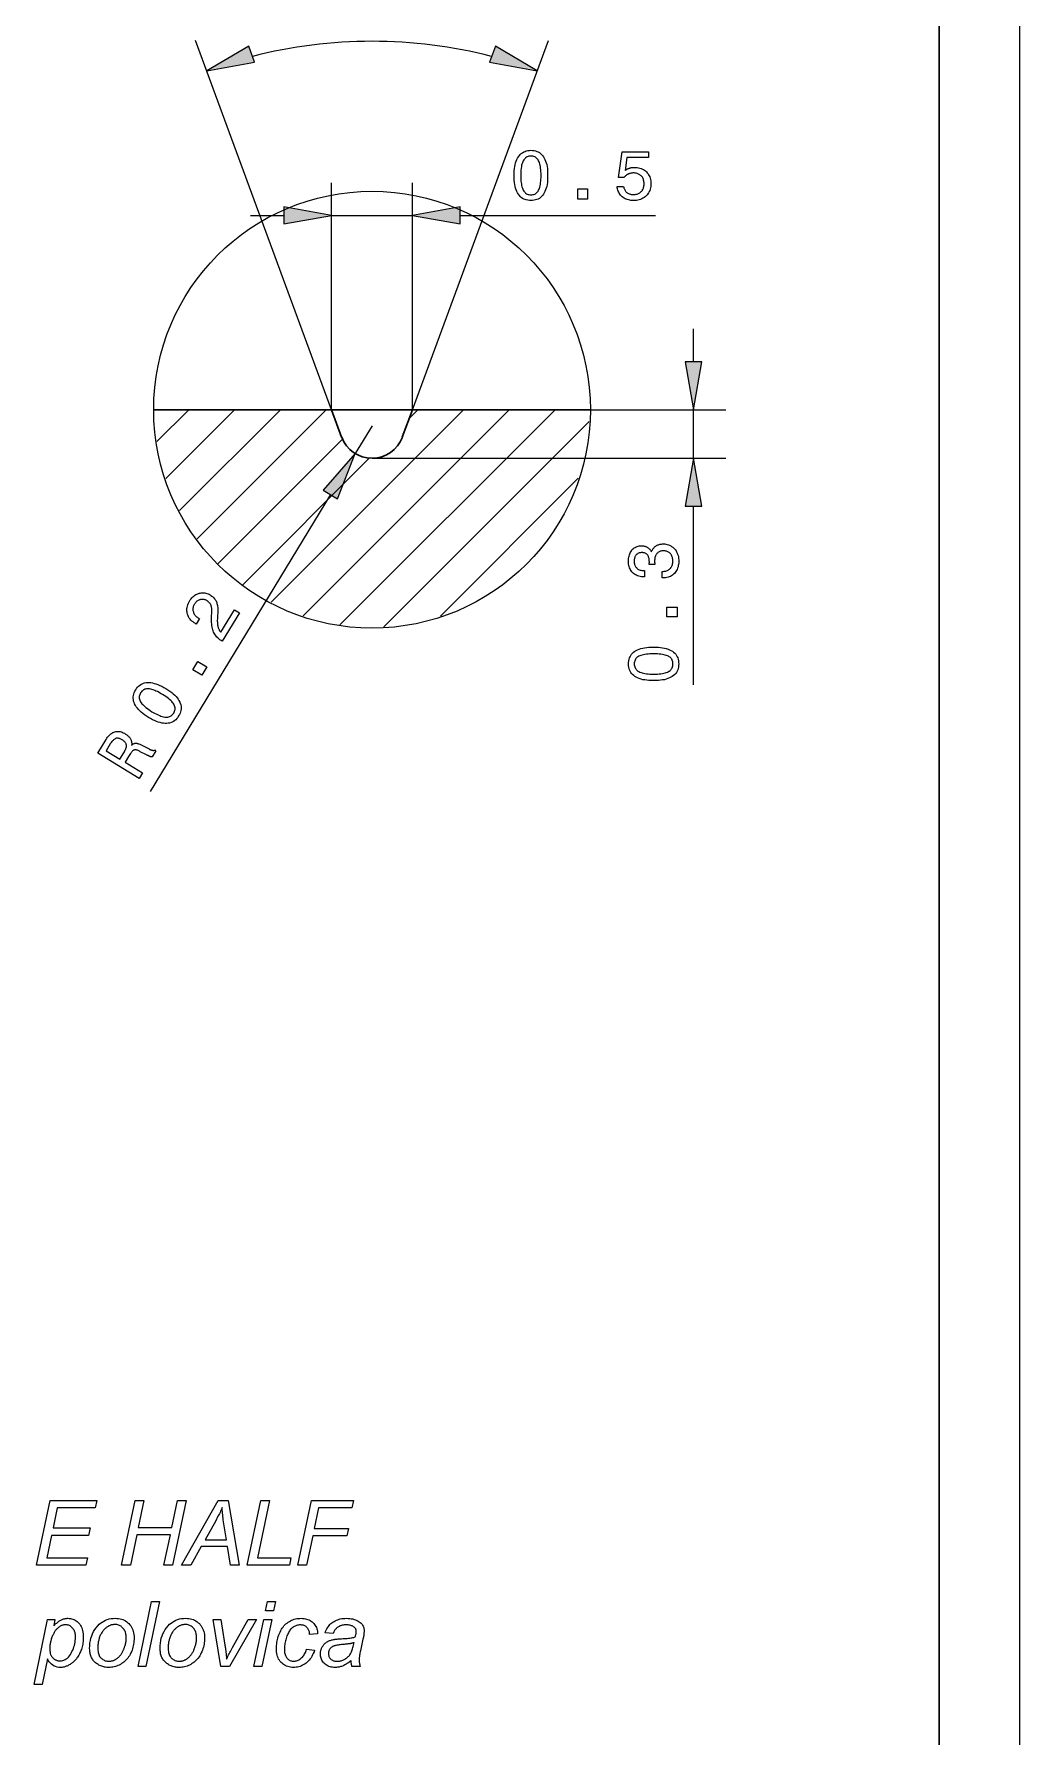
# Model space of a CAD drawing. Extents: x 0 to 297, y 0 to 420.
# Drawn here: x 236.1 to 297, y 245.1 to 350.2 of the extents above; entities that cross this region are included whole.
import ezdxf

# ---------------------------------------------------------------- set-up
doc = ezdxf.new("R2010")
doc.units = 0

msp = doc.modelspace()

# ---------------------------------------------------------------- linework, layer by layer
at = {"color": 7, "lineweight": 13}
for p, q in [((297, 0), (297, 420)), ((254.47, 327.02), (246.07, 349.82)), ((259.47, 327.02), (267.87, 349.82))]:
    msp.add_line(p, q, dxfattribs=at)
at = {"color": 7, "lineweight": 30}
for p, q in [((292, 5), (292, 415)), ((243.48, 327.02), (270.45, 327.02))]:
    msp.add_line(p, q, dxfattribs=at)
at = {"color": 5, "lineweight": 13, "ltscale": 0.349843}
for p, q in [((254.47, 327.02), (254.47, 341.02)), ((259.47, 327.02), (259.47, 341.02))]:
    msp.add_line(p, q, dxfattribs=at)
at = {"color": 5, "lineweight": 13, "ltscale": 0.051139}
for p, q in [((249.47, 339.02), (251.51, 339.02)), ((276.83, 329.98), (276.83, 332.02))]:
    msp.add_line(p, q, dxfattribs=at)
at = {"color": 5, "lineweight": 13, "ltscale": 0.125}
msp.add_line((254.47, 339.02), (259.47, 339.02), dxfattribs=at)
at = {"color": 5, "lineweight": 13, "ltscale": 0.301571}
msp.add_line((262.42, 339.02), (274.48, 339.02), dxfattribs=at)
at = {"color": 7, "lineweight": 13, "ltscale": 0.069905}
msp.add_line((243.68, 325.05), (245.65, 327.02), dxfattribs=at)
at = {"color": 7, "lineweight": 13, "ltscale": 0.150263}
msp.add_line((244.23, 322.77), (248.48, 327.02), dxfattribs=at)
at = {"color": 7, "lineweight": 13, "ltscale": 0.220281}
msp.add_line((245.08, 320.79), (251.31, 327.02), dxfattribs=at)
at = {"color": 7, "lineweight": 13, "ltscale": 0.282217}
msp.add_line((246.16, 319.04), (254.14, 327.02), dxfattribs=at)
at = {"color": 7, "lineweight": 13, "ltscale": 0.420281}
msp.add_line((250.74, 315.14), (262.62, 327.02), dxfattribs=at)
at = {"color": 7, "lineweight": 13, "ltscale": 0.450264}
msp.add_line((252.72, 314.29), (265.45, 327.02), dxfattribs=at)
at = {"color": 7, "lineweight": 30, "ltscale": 0.045069}
for p, q in [((255.09, 325.33), (254.47, 327.02)), ((258.84, 325.33), (259.47, 327.02))]:
    msp.add_line(p, q, dxfattribs=at)
at = {"color": 7, "lineweight": 13, "ltscale": 0.469905}
msp.add_line((254.99, 313.73), (268.28, 327.02), dxfattribs=at)
at = {"color": 7, "lineweight": 13, "ltscale": 0.018388}
msp.add_line((259.28, 326.5), (259.8, 327.02), dxfattribs=at)
at = {"color": 5, "lineweight": 13, "ltscale": 0.209479}
msp.add_line((270.45, 327.02), (278.83, 327.02), dxfattribs=at)
at = {"color": 5, "lineweight": 13, "ltscale": 0.075}
msp.add_line((276.83, 324.02), (276.83, 327.02), dxfattribs=at)
at = {"color": 5, "lineweight": 13, "ltscale": 0.05}
msp.add_line((256.97, 326.02), (255.93, 324.31), dxfattribs=at)
at = {"color": 7, "lineweight": 13, "ltscale": 0.448509}
msp.add_line((257.7, 313.61), (270.38, 326.3), dxfattribs=at)
at = {"color": 7, "lineweight": 13, "ltscale": 0.272846}
msp.add_line((247.43, 317.49), (255.15, 325.21), dxfattribs=at)
at = {"color": 7, "lineweight": 13, "ltscale": 0.27658}
msp.add_line((248.99, 316.21), (256.81, 324.04), dxfattribs=at)
at = {"color": 5, "lineweight": 13}
for p, q in [((256.97, 324.02), (278.83, 324.02)), ((254.4, 321.79), (243.26, 303.45))]:
    msp.add_line(p, q, dxfattribs=at)
at = {"color": 7, "lineweight": 13, "ltscale": 0.300985}
msp.add_line((261.2, 314.28), (269.71, 322.8), dxfattribs=at)
at = {"color": 5, "lineweight": 13, "ltscale": 0.276097}
msp.add_line((276.83, 310.03), (276.83, 321.07), dxfattribs=at)
at = {"color": 7, "lineweight": 13}
for points in [[(249.35, 349.46), (246.76, 347.95), (249.71, 348.48)], [(264.23, 348.48), (267.18, 347.95), (264.59, 349.46)], [(236.24, 255.67), (237.08, 259.67), (239.97, 259.67), (239.87, 259.21), (237.52, 259.21), (237.26, 257.97), (239.55, 257.97), (239.45, 257.51), (237.16, 257.51), (236.87, 256.12), (239.39, 256.12), (239.29, 255.67)], [(241.5, 255.67), (242.34, 259.67), (242.87, 259.67), (242.53, 258), (244.6, 258), (244.95, 259.67), (245.48, 259.67), (244.65, 255.67), (244.11, 255.67), (244.51, 257.55), (242.43, 257.55), (242.04, 255.67)], [(245.19, 255.67), (247.46, 259.67), (248.09, 259.67), (248.75, 255.67), (248.23, 255.67), (248.04, 256.82), (246.42, 256.82), (245.78, 255.67)], [(246.65, 257.23), (247.97, 257.23), (247.82, 258.23), (247.8, 258.35), (247.78, 258.47), (247.77, 258.57), (247.76, 258.68), (247.75, 258.78), (247.73, 258.88), (247.73, 258.97), (247.72, 259.06), (247.71, 259.15), (247.71, 259.23), (247.68, 259.16), (247.65, 259.09), (247.61, 259.01), (247.58, 258.93), (247.54, 258.85), (247.5, 258.77), (247.45, 258.69), (247.41, 258.6), (247.36, 258.51), (247.31, 258.41)], [(249.26, 255.67), (250.09, 259.67), (250.63, 259.67), (249.89, 256.12), (251.96, 256.12), (251.87, 255.67)], [(252.39, 255.67), (253.23, 259.67), (255.83, 259.67), (255.73, 259.21), (253.67, 259.21), (253.4, 257.94), (255.51, 257.94), (255.41, 257.48), (253.31, 257.48), (252.93, 255.67)], [(242.51, 249.42), (243.34, 253.42), (243.84, 253.42), (243, 249.42)], [(250.39, 252.86), (250.51, 253.42), (251, 253.42), (250.88, 252.86)], [(236.09, 248.31), (236.92, 252.32), (237.38, 252.32), (237.3, 251.92), (237.35, 251.97), (237.39, 252.02), (237.44, 252.06), (237.49, 252.1), (237.54, 252.14), (237.58, 252.18), (237.62, 252.21), (237.67, 252.24), (237.71, 252.26), (237.75, 252.28), (237.79, 252.3), (237.83, 252.32), (237.87, 252.34), (237.91, 252.35), (237.96, 252.36), (238, 252.37), (238.04, 252.38), (238.09, 252.38), (238.13, 252.39), (238.17, 252.39), (238.26, 252.38), (238.33, 252.37), (238.41, 252.36), (238.48, 252.34), (238.55, 252.31), (238.62, 252.28), (238.69, 252.24), (238.75, 252.19), (238.81, 252.14), (238.86, 252.09), (238.91, 252.02), (238.96, 251.95), (239, 251.88), (239.04, 251.8), (239.07, 251.72), (239.09, 251.63), (239.11, 251.54), (239.12, 251.44), (239.13, 251.33), (239.13, 251.22), (239.13, 251.13), (239.13, 251.04), (239.12, 250.96), (239.11, 250.87), (239.1, 250.79), (239.08, 250.71), (239.06, 250.63), (239.04, 250.55), (239.01, 250.47), (238.98, 250.4), (238.95, 250.32), (238.92, 250.25), (238.89, 250.19), (238.85, 250.12), (238.82, 250.06), (238.78, 250), (238.74, 249.95), (238.7, 249.89), (238.66, 249.84), (238.62, 249.8), (238.57, 249.75), (238.53, 249.71), (238.48, 249.67), (238.44, 249.64), (238.4, 249.6), (238.35, 249.57), (238.31, 249.54), (238.26, 249.51), (238.22, 249.49), (238.17, 249.46), (238.13, 249.44), (238.08, 249.43), (238.04, 249.41), (237.99, 249.4), (237.95, 249.38), (237.9, 249.38), (237.86, 249.37), (237.81, 249.36), (237.76, 249.36), (237.72, 249.36), (237.61, 249.36), (237.52, 249.38), (237.42, 249.41), (237.34, 249.44), (237.25, 249.49), (237.17, 249.55), (237.1, 249.62), (237.03, 249.7), (236.97, 249.79), (236.91, 249.89), (236.58, 248.31)], [(239.52, 250.52), (239.53, 250.69), (239.54, 250.85), (239.57, 251.01), (239.6, 251.16), (239.65, 251.3), (239.7, 251.44), (239.77, 251.57), (239.84, 251.69), (239.93, 251.81), (240.02, 251.93), (240.11, 252.02), (240.2, 252.09), (240.29, 252.16), (240.39, 252.22), (240.5, 252.27), (240.61, 252.31), (240.73, 252.35), (240.85, 252.37), (240.97, 252.38), (241.1, 252.39), (241.21, 252.38), (241.31, 252.37), (241.4, 252.36), (241.49, 252.33), (241.58, 252.31), (241.66, 252.27), (241.74, 252.23), (241.81, 252.18), (241.88, 252.12), (241.95, 252.06), (242.01, 251.99), (242.06, 251.92), (242.11, 251.84), (242.15, 251.76), (242.19, 251.67), (242.22, 251.58), (242.24, 251.49), (242.26, 251.39), (242.27, 251.28), (242.27, 251.18), (242.27, 251.08), (242.26, 250.98), (242.25, 250.88), (242.24, 250.79), (242.22, 250.69), (242.2, 250.6), (242.17, 250.51), (242.14, 250.42), (242.11, 250.33), (242.07, 250.25), (242.03, 250.16), (241.98, 250.08), (241.93, 250.01), (241.88, 249.93), (241.82, 249.87), (241.76, 249.8), (241.7, 249.74), (241.64, 249.69), (241.57, 249.64), (241.49, 249.59), (241.42, 249.54), (241.34, 249.5), (241.27, 249.47), (241.19, 249.44), (241.11, 249.42), (241.03, 249.39), (240.95, 249.38), (240.87, 249.37), (240.79, 249.36), (240.71, 249.36), (240.64, 249.36), (240.58, 249.36), (240.51, 249.37), (240.45, 249.38), (240.39, 249.39), (240.33, 249.41), (240.27, 249.43), (240.21, 249.45), (240.15, 249.48), (240.09, 249.5), (240.04, 249.53), (239.99, 249.57), (239.94, 249.6), (239.89, 249.64), (239.85, 249.68), (239.81, 249.72), (239.77, 249.76), (239.73, 249.81), (239.7, 249.86), (239.67, 249.91), (239.64, 249.97), (239.62, 250.02), (239.6, 250.08), (239.58, 250.14), (239.56, 250.2), (239.55, 250.26), (239.54, 250.32), (239.53, 250.39), (239.53, 250.45)], [(243.87, 250.52), (243.88, 250.69), (243.89, 250.85), (243.92, 251.01), (243.95, 251.16), (244, 251.3), (244.05, 251.44), (244.12, 251.57), (244.19, 251.69), (244.28, 251.81), (244.37, 251.93), (244.46, 252.02), (244.55, 252.09), (244.64, 252.16), (244.74, 252.22), (244.85, 252.27), (244.96, 252.31), (245.08, 252.35), (245.2, 252.37), (245.32, 252.38), (245.45, 252.39), (245.56, 252.38), (245.66, 252.37), (245.75, 252.36), (245.84, 252.33), (245.93, 252.31), (246.01, 252.27), (246.09, 252.23), (246.16, 252.18), (246.23, 252.12), (246.3, 252.06), (246.36, 251.99), (246.41, 251.92), (246.46, 251.84), (246.5, 251.76), (246.54, 251.67), (246.57, 251.58), (246.59, 251.49), (246.61, 251.39), (246.62, 251.28), (246.62, 251.18), (246.62, 251.08), (246.61, 250.98), (246.6, 250.88), (246.59, 250.79), (246.57, 250.69), (246.55, 250.6), (246.52, 250.51), (246.49, 250.42), (246.46, 250.33), (246.42, 250.25), (246.37, 250.16), (246.33, 250.08), (246.28, 250.01), (246.23, 249.93), (246.17, 249.87), (246.11, 249.8), (246.05, 249.74), (245.98, 249.69), (245.92, 249.64), (245.84, 249.59), (245.77, 249.54), (245.69, 249.5), (245.62, 249.47), (245.54, 249.44), (245.46, 249.42), (245.38, 249.39), (245.3, 249.38), (245.22, 249.37), (245.14, 249.36), (245.06, 249.36), (244.99, 249.36), (244.93, 249.36), (244.86, 249.37), (244.8, 249.38), (244.74, 249.39), (244.67, 249.41), (244.61, 249.43), (244.56, 249.45), (244.5, 249.48), (244.44, 249.5), (244.39, 249.53), (244.34, 249.57), (244.29, 249.6), (244.24, 249.64), (244.2, 249.68), (244.16, 249.72), (244.12, 249.76), (244.08, 249.81), (244.05, 249.86), (244.02, 249.91), (243.99, 249.97), (243.97, 250.02), (243.95, 250.08), (243.93, 250.14), (243.91, 250.2), (243.9, 250.26), (243.89, 250.32), (243.88, 250.39), (243.88, 250.45)], [(252.93, 250.48), (253.42, 250.43), (253.39, 250.32), (253.34, 250.22), (253.3, 250.13), (253.25, 250.04), (253.2, 249.95), (253.14, 249.88), (253.09, 249.8), (253.03, 249.74), (252.96, 249.68), (252.9, 249.62), (252.83, 249.57), (252.76, 249.53), (252.68, 249.49), (252.61, 249.45), (252.53, 249.42), (252.45, 249.4), (252.37, 249.38), (252.29, 249.37), (252.2, 249.36), (252.12, 249.36), (252.02, 249.36), (251.94, 249.37), (251.85, 249.39), (251.77, 249.41), (251.69, 249.43), (251.61, 249.47), (251.54, 249.51), (251.48, 249.55), (251.41, 249.61), (251.35, 249.66), (251.3, 249.73), (251.25, 249.8), (251.2, 249.87), (251.16, 249.95), (251.13, 250.03), (251.11, 250.12), (251.08, 250.21), (251.07, 250.31), (251.06, 250.41), (251.06, 250.52), (251.06, 250.61), (251.07, 250.71), (251.08, 250.8), (251.09, 250.9), (251.11, 250.99), (251.13, 251.08), (251.15, 251.17), (251.18, 251.27), (251.21, 251.36), (251.25, 251.45), (251.29, 251.54), (251.33, 251.63), (251.37, 251.71), (251.42, 251.78), (251.48, 251.85), (251.53, 251.92), (251.59, 251.99), (251.65, 252.04), (251.72, 252.1), (251.79, 252.15), (251.86, 252.19), (251.93, 252.23), (252, 252.27), (252.08, 252.3), (252.16, 252.33), (252.24, 252.35), (252.33, 252.37), (252.41, 252.38), (252.5, 252.38), (252.59, 252.39), (252.68, 252.38), (252.77, 252.38), (252.85, 252.36), (252.93, 252.34), (253, 252.32), (253.08, 252.29), (253.14, 252.26), (253.21, 252.22), (253.27, 252.17), (253.33, 252.12), (253.38, 252.07), (253.42, 252.01), (253.46, 251.95), (253.5, 251.89), (253.53, 251.82), (253.55, 251.75), (253.57, 251.67), (253.59, 251.59), (253.6, 251.51), (253.6, 251.43), (253.11, 251.39), (253.11, 251.45), (253.11, 251.5), (253.1, 251.55), (253.09, 251.6), (253.07, 251.64), (253.05, 251.68), (253.03, 251.72), (253.01, 251.76), (252.98, 251.79), (252.95, 251.82), (252.92, 251.85), (252.89, 251.88), (252.85, 251.9), (252.81, 251.92), (252.77, 251.94), (252.73, 251.96), (252.68, 251.97), (252.64, 251.97), (252.59, 251.98), (252.54, 251.98), (252.48, 251.98), (252.42, 251.97), (252.37, 251.96), (252.31, 251.95), (252.26, 251.93), (252.21, 251.91), (252.16, 251.89), (252.11, 251.86), (252.07, 251.83), (252.02, 251.79), (251.98, 251.75), (251.94, 251.71), (251.9, 251.66), (251.86, 251.61), (251.83, 251.56), (251.8, 251.5), (251.76, 251.43), (251.74, 251.37), (251.71, 251.3), (251.68, 251.22), (251.66, 251.14), (251.64, 251.07), (251.62, 250.99), (251.6, 250.92), (251.59, 250.84), (251.58, 250.77), (251.57, 250.7), (251.56, 250.63), (251.56, 250.55), (251.56, 250.48), (251.56, 250.41), (251.56, 250.34), (251.57, 250.28), (251.58, 250.22), (251.6, 250.16), (251.62, 250.1), (251.64, 250.05), (251.66, 250.01), (251.69, 249.96), (251.72, 249.93), (251.75, 249.89), (251.79, 249.86), (251.83, 249.83), (251.86, 249.81), (251.9, 249.79), (251.95, 249.77), (251.99, 249.76), (252.03, 249.75), (252.08, 249.74), (252.13, 249.74), (252.17, 249.74), (252.22, 249.75), (252.27, 249.76), (252.31, 249.77), (252.36, 249.79), (252.41, 249.81), (252.45, 249.83), (252.5, 249.86), (252.54, 249.89), (252.58, 249.92), (252.63, 249.96), (252.67, 250), (252.71, 250.05), (252.75, 250.1), (252.78, 250.15), (252.81, 250.21), (252.85, 250.27), (252.88, 250.34), (252.9, 250.41)], [(255.68, 249.78), (255.63, 249.74), (255.58, 249.7), (255.53, 249.66), (255.48, 249.63), (255.43, 249.59), (255.38, 249.56), (255.33, 249.53), (255.28, 249.51), (255.23, 249.48), (255.18, 249.46), (255.14, 249.44), (255.09, 249.42), (255.04, 249.41), (254.99, 249.4), (254.94, 249.38), (254.89, 249.37), (254.84, 249.37), (254.78, 249.36), (254.73, 249.36), (254.68, 249.36), (254.6, 249.36), (254.52, 249.37), (254.45, 249.38), (254.38, 249.4), (254.31, 249.42), (254.25, 249.44), (254.19, 249.47), (254.13, 249.51), (254.08, 249.55), (254.03, 249.59), (253.98, 249.64), (253.94, 249.69), (253.9, 249.75), (253.87, 249.8), (253.85, 249.86), (253.82, 249.93), (253.81, 249.99), (253.79, 250.06), (253.79, 250.13), (253.78, 250.2), (253.79, 250.25), (253.79, 250.29), (253.79, 250.34), (253.8, 250.38), (253.81, 250.43), (253.82, 250.47), (253.84, 250.51), (253.85, 250.55), (253.87, 250.59), (253.89, 250.63), (253.92, 250.67), (253.94, 250.7), (253.97, 250.73), (253.99, 250.77), (254.02, 250.8), (254.05, 250.83), (254.08, 250.85), (254.12, 250.88), (254.15, 250.91), (254.19, 250.93), (254.23, 250.95), (254.26, 250.97), (254.3, 250.99), (254.35, 251.01), (254.39, 251.03), (254.44, 251.04), (254.48, 251.06), (254.53, 251.07), (254.58, 251.08), (254.64, 251.09), (254.67, 251.1), (254.71, 251.1), (254.76, 251.11), (254.82, 251.11), (254.88, 251.12), (254.94, 251.13), (255.01, 251.13), (255.09, 251.13), (255.18, 251.14), (255.27, 251.14), (255.36, 251.15), (255.44, 251.15), (255.52, 251.16), (255.6, 251.17), (255.67, 251.18), (255.73, 251.19), (255.79, 251.2), (255.84, 251.21), (255.89, 251.23), (255.93, 251.24), (255.94, 251.28), (255.95, 251.32), (255.96, 251.36), (255.97, 251.39), (255.98, 251.43), (255.98, 251.46), (255.99, 251.49), (255.99, 251.52), (255.99, 251.55), (255.99, 251.58), (255.99, 251.61), (255.99, 251.64), (255.98, 251.67), (255.97, 251.7), (255.96, 251.73), (255.95, 251.76), (255.93, 251.78), (255.91, 251.8), (255.89, 251.83), (255.87, 251.85), (255.83, 251.87), (255.79, 251.9), (255.75, 251.92), (255.7, 251.93), (255.65, 251.95), (255.6, 251.96), (255.55, 251.97), (255.49, 251.98), (255.43, 251.98), (255.36, 251.98), (255.3, 251.98), (255.24, 251.98), (255.19, 251.97), (255.13, 251.96), (255.08, 251.95), (255.03, 251.93), (254.98, 251.92), (254.94, 251.89), (254.9, 251.87), (254.85, 251.85), (254.82, 251.82), (254.78, 251.79), (254.75, 251.75), (254.71, 251.72), (254.68, 251.68), (254.66, 251.64), (254.63, 251.6), (254.61, 251.55), (254.59, 251.5), (254.57, 251.45), (254.07, 251.5), (254.1, 251.58), (254.14, 251.66), (254.18, 251.74), (254.22, 251.81), (254.27, 251.88), (254.32, 251.94), (254.37, 252), (254.43, 252.06), (254.49, 252.11), (254.55, 252.16), (254.62, 252.2), (254.69, 252.24), (254.77, 252.27), (254.85, 252.3), (254.93, 252.33), (255.01, 252.35), (255.1, 252.37), (255.19, 252.38), (255.29, 252.38), (255.39, 252.39), (255.49, 252.38), (255.59, 252.38), (255.69, 252.36), (255.78, 252.35), (255.87, 252.32), (255.95, 252.29), (256.03, 252.26), (256.11, 252.22), (256.17, 252.18), (256.24, 252.13), (256.29, 252.09), (256.33, 252.05), (256.36, 252.01), (256.39, 251.96), (256.42, 251.91), (256.44, 251.86), (256.46, 251.81), (256.47, 251.75), (256.48, 251.69), (256.48, 251.63), (256.48, 251.59), (256.48, 251.54), (256.47, 251.49), (256.47, 251.44), (256.46, 251.38), (256.46, 251.33), (256.45, 251.27), (256.44, 251.22), (256.42, 251.16), (256.41, 251.1), (256.25, 250.38), (256.24, 250.31), (256.22, 250.24), (256.21, 250.18), (256.2, 250.12), (256.19, 250.06), (256.19, 250.01), (256.18, 249.96), (256.18, 249.91), (256.17, 249.86), (256.17, 249.82), (256.17, 249.79), (256.18, 249.76), (256.18, 249.72), (256.18, 249.69), (256.19, 249.65), (256.2, 249.61), (256.2, 249.57), (256.21, 249.52), (256.22, 249.47), (256.23, 249.42), (255.73, 249.42), (255.73, 249.45), (255.72, 249.48), (255.71, 249.52), (255.71, 249.55), (255.7, 249.58), (255.69, 249.62), (255.69, 249.66), (255.69, 249.7), (255.68, 249.74)], [(237.06, 250.61), (237.06, 250.54), (237.07, 250.49), (237.07, 250.43), (237.07, 250.38), (237.08, 250.33), (237.08, 250.29), (237.09, 250.25), (237.09, 250.22), (237.1, 250.18), (237.11, 250.16), (237.12, 250.12), (237.14, 250.09), (237.16, 250.06), (237.18, 250.03), (237.2, 250), (237.22, 249.97), (237.25, 249.94), (237.28, 249.92), (237.3, 249.89), (237.33, 249.87), (237.37, 249.85), (237.4, 249.83), (237.43, 249.82), (237.47, 249.8), (237.5, 249.79), (237.54, 249.78), (237.58, 249.77), (237.61, 249.77), (237.65, 249.76), (237.69, 249.76), (237.78, 249.77), (237.86, 249.78), (237.93, 249.81), (238.01, 249.84), (238.08, 249.88), (238.15, 249.93), (238.21, 250), (238.27, 250.07), (238.33, 250.15), (238.38, 250.24), (238.43, 250.34), (238.48, 250.43), (238.52, 250.53), (238.55, 250.63), (238.58, 250.72), (238.6, 250.82), (238.62, 250.92), (238.63, 251.02), (238.64, 251.12), (238.64, 251.22), (238.64, 251.29), (238.64, 251.36), (238.63, 251.43), (238.62, 251.49), (238.6, 251.55), (238.58, 251.6), (238.56, 251.65), (238.53, 251.7), (238.5, 251.75), (238.47, 251.79), (238.43, 251.83), (238.39, 251.86), (238.35, 251.89), (238.31, 251.92), (238.27, 251.94), (238.23, 251.96), (238.18, 251.97), (238.13, 251.98), (238.08, 251.99), (238.03, 251.99), (237.99, 251.99), (237.96, 251.98), (237.92, 251.98), (237.88, 251.97), (237.85, 251.96), (237.81, 251.95), (237.78, 251.94), (237.75, 251.92), (237.71, 251.91), (237.68, 251.89), (237.65, 251.87), (237.62, 251.85), (237.59, 251.82), (237.56, 251.79), (237.53, 251.76), (237.5, 251.73), (237.47, 251.7), (237.44, 251.67), (237.41, 251.63), (237.38, 251.59), (237.35, 251.55), (237.33, 251.51), (237.3, 251.46), (237.28, 251.42), (237.26, 251.37), (237.23, 251.32), (237.21, 251.27), (237.19, 251.22), (237.17, 251.16), (237.15, 251.11), (237.14, 251.05), (237.12, 251), (237.11, 250.94), (237.1, 250.89), (237.09, 250.84), (237.08, 250.79), (237.07, 250.74), (237.07, 250.7), (237.06, 250.65)], [(240.02, 250.57), (240.02, 250.49), (240.03, 250.42), (240.04, 250.34), (240.05, 250.28), (240.07, 250.21), (240.09, 250.15), (240.11, 250.1), (240.14, 250.04), (240.18, 250), (240.22, 249.95), (240.26, 249.91), (240.3, 249.88), (240.34, 249.84), (240.39, 249.82), (240.44, 249.79), (240.49, 249.77), (240.54, 249.76), (240.6, 249.75), (240.65, 249.74), (240.71, 249.74), (240.75, 249.74), (240.78, 249.74), (240.81, 249.75), (240.84, 249.75), (240.87, 249.76), (240.9, 249.76), (240.93, 249.77), (240.97, 249.78), (241, 249.79), (241.03, 249.8), (241.06, 249.82), (241.09, 249.83), (241.12, 249.85), (241.15, 249.87), (241.18, 249.89), (241.21, 249.91), (241.24, 249.93), (241.26, 249.95), (241.29, 249.97), (241.32, 250), (241.34, 250.03), (241.37, 250.05), (241.39, 250.08), (241.42, 250.11), (241.44, 250.14), (241.46, 250.17), (241.49, 250.2), (241.51, 250.23), (241.53, 250.27), (241.55, 250.3), (241.56, 250.33), (241.58, 250.37), (241.6, 250.4), (241.61, 250.44), (241.63, 250.47), (241.64, 250.51), (241.66, 250.55), (241.67, 250.58), (241.68, 250.62), (241.7, 250.66), (241.71, 250.71), (241.73, 250.77), (241.74, 250.82), (241.75, 250.87), (241.76, 250.92), (241.77, 250.98), (241.77, 251.03), (241.78, 251.08), (241.78, 251.13), (241.78, 251.18), (241.78, 251.26), (241.77, 251.33), (241.76, 251.4), (241.75, 251.46), (241.73, 251.53), (241.71, 251.59), (241.68, 251.64), (241.65, 251.69), (241.62, 251.74), (241.58, 251.79), (241.54, 251.83), (241.5, 251.87), (241.46, 251.9), (241.41, 251.93), (241.36, 251.95), (241.31, 251.97), (241.26, 251.99), (241.2, 252), (241.14, 252), (241.09, 252), (241.04, 252), (240.99, 252), (240.95, 251.99), (240.91, 251.99), (240.86, 251.98), (240.82, 251.97), (240.78, 251.95), (240.74, 251.93), (240.7, 251.92), (240.66, 251.89), (240.62, 251.87), (240.59, 251.85), (240.55, 251.82), (240.52, 251.79), (240.48, 251.76), (240.45, 251.72), (240.41, 251.69), (240.38, 251.65), (240.35, 251.61), (240.32, 251.57), (240.29, 251.53), (240.26, 251.48), (240.23, 251.44), (240.21, 251.39), (240.18, 251.34), (240.16, 251.29), (240.14, 251.24), (240.12, 251.19), (240.11, 251.13), (240.09, 251.08), (240.08, 251.02), (240.06, 250.97), (240.05, 250.91), (240.04, 250.86), (240.04, 250.81), (240.03, 250.76), (240.03, 250.71), (240.02, 250.66), (240.02, 250.62)], [(244.37, 250.57), (244.37, 250.49), (244.38, 250.42), (244.39, 250.34), (244.4, 250.28), (244.42, 250.21), (244.44, 250.15), (244.46, 250.1), (244.49, 250.04), (244.53, 250), (244.56, 249.95), (244.6, 249.91), (244.65, 249.88), (244.69, 249.84), (244.74, 249.82), (244.79, 249.79), (244.84, 249.77), (244.89, 249.76), (244.95, 249.75), (245, 249.74), (245.06, 249.74), (245.1, 249.74), (245.13, 249.74), (245.16, 249.75), (245.19, 249.75), (245.22, 249.76), (245.25, 249.76), (245.28, 249.77), (245.32, 249.78), (245.35, 249.79), (245.38, 249.8), (245.41, 249.82), (245.44, 249.83), (245.47, 249.85), (245.5, 249.87), (245.53, 249.89), (245.56, 249.91), (245.58, 249.93), (245.61, 249.95), (245.64, 249.97), (245.67, 250), (245.69, 250.03), (245.72, 250.05), (245.74, 250.08), (245.77, 250.11), (245.79, 250.14), (245.81, 250.17), (245.83, 250.2), (245.86, 250.23), (245.88, 250.27), (245.89, 250.3), (245.91, 250.33), (245.93, 250.37), (245.95, 250.4), (245.96, 250.44), (245.98, 250.47), (245.99, 250.51), (246.01, 250.55), (246.02, 250.58), (246.03, 250.62), (246.05, 250.66), (246.06, 250.71), (246.08, 250.77), (246.09, 250.82), (246.1, 250.87), (246.11, 250.92), (246.12, 250.98), (246.12, 251.03), (246.13, 251.08), (246.13, 251.13), (246.13, 251.18), (246.13, 251.26), (246.12, 251.33), (246.11, 251.4), (246.1, 251.46), (246.08, 251.53), (246.06, 251.59), (246.03, 251.64), (246, 251.69), (245.97, 251.74), (245.93, 251.79), (245.89, 251.83), (245.85, 251.87), (245.8, 251.9), (245.76, 251.93), (245.71, 251.95), (245.66, 251.97), (245.61, 251.99), (245.55, 252), (245.49, 252), (245.43, 252), (245.39, 252), (245.34, 252), (245.3, 251.99), (245.26, 251.99), (245.21, 251.98), (245.17, 251.97), (245.13, 251.95), (245.09, 251.93), (245.05, 251.92), (245.01, 251.89), (244.97, 251.87), (244.94, 251.85), (244.9, 251.82), (244.86, 251.79), (244.83, 251.76), (244.8, 251.72), (244.76, 251.69), (244.73, 251.65), (244.7, 251.61), (244.67, 251.57), (244.64, 251.53), (244.61, 251.48), (244.58, 251.44), (244.56, 251.39), (244.53, 251.34), (244.51, 251.29), (244.49, 251.24), (244.47, 251.19), (244.46, 251.13), (244.44, 251.08), (244.43, 251.02), (244.41, 250.97), (244.4, 250.91), (244.39, 250.86), (244.39, 250.81), (244.38, 250.76), (244.37, 250.71), (244.37, 250.66), (244.37, 250.62)], [(247.63, 249.42), (247.15, 252.32), (247.63, 252.32), (247.88, 250.73), (247.89, 250.67), (247.9, 250.61), (247.91, 250.54), (247.92, 250.46), (247.93, 250.38), (247.94, 250.29), (247.95, 250.2), (247.96, 250.09), (247.97, 249.99), (247.98, 249.87), (248.01, 249.93), (248.04, 250), (248.07, 250.06), (248.11, 250.13), (248.14, 250.2), (248.18, 250.27), (248.22, 250.35), (248.26, 250.42), (248.3, 250.5), (248.34, 250.58), (249.31, 252.32), (249.83, 252.32), (248.17, 249.42)], [(249.67, 249.42), (250.28, 252.32), (250.77, 252.32), (250.16, 249.42)], [(255.86, 250.89), (255.84, 250.88), (255.82, 250.88), (255.8, 250.87), (255.78, 250.86), (255.75, 250.86), (255.73, 250.85), (255.71, 250.84), (255.68, 250.84), (255.66, 250.83), (255.64, 250.83), (255.61, 250.82), (255.58, 250.82), (255.55, 250.82), (255.52, 250.81), (255.48, 250.81), (255.44, 250.8), (255.39, 250.8), (255.35, 250.79), (255.3, 250.79), (255.24, 250.78), (255.16, 250.77), (255.08, 250.77), (255.01, 250.76), (254.94, 250.75), (254.87, 250.74), (254.82, 250.73), (254.76, 250.72), (254.71, 250.71), (254.67, 250.7), (254.63, 250.69), (254.6, 250.67), (254.57, 250.66), (254.53, 250.64), (254.5, 250.63), (254.48, 250.61), (254.45, 250.59), (254.43, 250.57), (254.4, 250.55), (254.38, 250.52), (254.37, 250.5), (254.35, 250.47), (254.33, 250.45), (254.32, 250.42), (254.31, 250.39), (254.3, 250.36), (254.29, 250.34), (254.28, 250.31), (254.28, 250.28), (254.28, 250.25), (254.28, 250.22), (254.28, 250.17), (254.28, 250.14), (254.29, 250.1), (254.3, 250.06), (254.31, 250.03), (254.33, 249.99), (254.35, 249.96), (254.37, 249.93), (254.39, 249.9), (254.42, 249.87), (254.45, 249.85), (254.48, 249.83), (254.52, 249.81), (254.55, 249.79), (254.59, 249.77), (254.63, 249.76), (254.68, 249.75), (254.73, 249.75), (254.77, 249.74), (254.83, 249.74), (254.88, 249.74), (254.92, 249.75), (254.97, 249.75), (255.02, 249.76), (255.07, 249.77), (255.11, 249.79), (255.16, 249.8), (255.21, 249.82), (255.25, 249.85), (255.3, 249.87), (255.34, 249.9), (255.39, 249.93), (255.43, 249.96), (255.46, 249.99), (255.5, 250.03), (255.54, 250.06), (255.57, 250.1), (255.6, 250.14), (255.63, 250.19), (255.66, 250.23), (255.68, 250.28), (255.71, 250.33), (255.73, 250.39), (255.75, 250.45), (255.77, 250.51), (255.79, 250.58), (255.81, 250.65), (255.83, 250.73), (255.85, 250.81)]]:
    msp.add_lwpolyline(points, close=True, dxfattribs=at)
at = {"color": 5, "lineweight": 13}
for points in [[(265.75, 341.48), (265.75, 341.63), (265.76, 341.77), (265.77, 341.91), (265.79, 342.03), (265.81, 342.15), (265.84, 342.26), (265.88, 342.37), (265.92, 342.47), (265.96, 342.56), (266.01, 342.64), (266.07, 342.72), (266.13, 342.78), (266.19, 342.84), (266.26, 342.89), (266.34, 342.94), (266.42, 342.97), (266.5, 343), (266.59, 343.02), (266.69, 343.03), (266.78, 343.04), (266.88, 343.03), (266.98, 343.02), (267.07, 343), (267.15, 342.97), (267.23, 342.94), (267.31, 342.9), (267.38, 342.84), (267.44, 342.78), (267.5, 342.72), (267.56, 342.64), (267.61, 342.56), (267.65, 342.47), (267.69, 342.37), (267.73, 342.27), (267.76, 342.16), (267.78, 342.04), (267.8, 341.91), (267.81, 341.77), (267.82, 341.63), (267.82, 341.48), (267.82, 341.33), (267.81, 341.19), (267.8, 341.06), (267.78, 340.93), (267.76, 340.81), (267.73, 340.7), (267.69, 340.59), (267.65, 340.5), (267.61, 340.41), (267.56, 340.32), (267.5, 340.25), (267.44, 340.18), (267.38, 340.12), (267.31, 340.07), (267.23, 340.03), (267.15, 339.99), (267.07, 339.97), (266.98, 339.95), (266.88, 339.94), (266.78, 339.93), (266.69, 339.94), (266.59, 339.95), (266.5, 339.97), (266.42, 339.99), (266.34, 340.03), (266.26, 340.07), (266.19, 340.12), (266.13, 340.18), (266.07, 340.25), (266.01, 340.33), (265.96, 340.41), (265.92, 340.5), (265.88, 340.6), (265.84, 340.7), (265.81, 340.81), (265.79, 340.93), (265.77, 341.06), (265.76, 341.19), (265.75, 341.33)], [(272.11, 340.8), (272.51, 340.8), (272.52, 340.75), (272.53, 340.71), (272.55, 340.67), (272.56, 340.63), (272.58, 340.59), (272.6, 340.56), (272.62, 340.52), (272.65, 340.49), (272.68, 340.46), (272.71, 340.43), (272.74, 340.41), (272.78, 340.39), (272.81, 340.37), (272.85, 340.35), (272.89, 340.34), (272.93, 340.32), (272.97, 340.31), (273.02, 340.31), (273.07, 340.3), (273.11, 340.3), (273.17, 340.3), (273.23, 340.31), (273.28, 340.32), (273.34, 340.33), (273.39, 340.35), (273.43, 340.37), (273.48, 340.39), (273.52, 340.42), (273.56, 340.45), (273.6, 340.49), (273.63, 340.52), (273.66, 340.56), (273.69, 340.61), (273.72, 340.65), (273.74, 340.7), (273.75, 340.75), (273.77, 340.8), (273.77, 340.85), (273.78, 340.91), (273.78, 340.97), (273.78, 341.03), (273.77, 341.09), (273.77, 341.14), (273.75, 341.19), (273.74, 341.24), (273.72, 341.29), (273.69, 341.34), (273.67, 341.38), (273.64, 341.42), (273.6, 341.46), (273.56, 341.49), (273.52, 341.52), (273.48, 341.55), (273.44, 341.57), (273.39, 341.59), (273.34, 341.61), (273.29, 341.62), (273.23, 341.63), (273.17, 341.64), (273.11, 341.64), (273.08, 341.64), (273.05, 341.63), (273.01, 341.63), (272.98, 341.63), (272.95, 341.62), (272.91, 341.61), (272.88, 341.6), (272.85, 341.59), (272.82, 341.58), (272.79, 341.57), (272.77, 341.55), (272.74, 341.54), (272.71, 341.52), (272.68, 341.5), (272.66, 341.48), (272.63, 341.46), (272.61, 341.44), (272.59, 341.41), (272.56, 341.39), (272.54, 341.36), (272.2, 341.36), (272.43, 342.95), (274.04, 342.95), (274.04, 342.6), (272.72, 342.6), (272.6, 341.79), (272.63, 341.81), (272.65, 341.83), (272.67, 341.84), (272.7, 341.86), (272.72, 341.87), (272.75, 341.89), (272.77, 341.9), (272.8, 341.91), (272.83, 341.92), (272.86, 341.93), (272.89, 341.94), (272.92, 341.95), (272.95, 341.96), (272.98, 341.97), (273.01, 341.97), (273.04, 341.98), (273.08, 341.98), (273.11, 341.98), (273.14, 341.98), (273.18, 341.98), (273.27, 341.98), (273.35, 341.97), (273.44, 341.96), (273.52, 341.94), (273.59, 341.91), (273.67, 341.88), (273.74, 341.85), (273.8, 341.81), (273.86, 341.76), (273.92, 341.71), (273.97, 341.65), (274.02, 341.59), (274.06, 341.53), (274.1, 341.46), (274.13, 341.39), (274.16, 341.32), (274.18, 341.24), (274.19, 341.16), (274.2, 341.08), (274.2, 340.99), (274.2, 340.9), (274.19, 340.81), (274.17, 340.72), (274.15, 340.64), (274.13, 340.56), (274.09, 340.49), (274.06, 340.42), (274.01, 340.35), (273.96, 340.29), (273.9, 340.22), (273.84, 340.17), (273.78, 340.12), (273.71, 340.08), (273.64, 340.04), (273.56, 340.01), (273.48, 339.98), (273.4, 339.96), (273.31, 339.94), (273.22, 339.93), (273.13, 339.93), (273.04, 339.93), (272.96, 339.94), (272.89, 339.95), (272.81, 339.97), (272.74, 339.99), (272.67, 340.02), (272.6, 340.05), (272.54, 340.08), (272.48, 340.13), (272.42, 340.17), (272.37, 340.22), (272.32, 340.27), (272.28, 340.33), (272.24, 340.39), (272.21, 340.45), (272.18, 340.51), (272.15, 340.58), (272.14, 340.65), (272.12, 340.72)], [(266.16, 341.48), (266.16, 341.36), (266.16, 341.25), (266.17, 341.14), (266.18, 341.04), (266.2, 340.94), (266.21, 340.86), (266.23, 340.78), (266.26, 340.7), (266.28, 340.63), (266.31, 340.57), (266.34, 340.52), (266.38, 340.47), (266.42, 340.43), (266.46, 340.39), (266.51, 340.36), (266.55, 340.33), (266.61, 340.31), (266.66, 340.3), (266.72, 340.29), (266.78, 340.29), (266.85, 340.29), (266.91, 340.3), (266.96, 340.31), (267.02, 340.33), (267.07, 340.36), (267.11, 340.39), (267.15, 340.43), (267.19, 340.47), (267.23, 340.52), (267.26, 340.57), (267.29, 340.63), (267.31, 340.7), (267.33, 340.77), (267.35, 340.85), (267.37, 340.94), (267.38, 341.04), (267.39, 341.14), (267.4, 341.24), (267.41, 341.36), (267.41, 341.48), (267.41, 341.6), (267.4, 341.72), (267.39, 341.83), (267.38, 341.93), (267.37, 342.02), (267.35, 342.11), (267.33, 342.19), (267.31, 342.27), (267.29, 342.33), (267.26, 342.39), (267.23, 342.45), (267.19, 342.5), (267.15, 342.54), (267.11, 342.58), (267.07, 342.61), (267.02, 342.63), (266.96, 342.65), (266.91, 342.67), (266.85, 342.68), (266.78, 342.68), (266.72, 342.68), (266.66, 342.67), (266.61, 342.65), (266.55, 342.63), (266.51, 342.61), (266.46, 342.58), (266.42, 342.54), (266.38, 342.49), (266.34, 342.45), (266.31, 342.39), (266.28, 342.33), (266.26, 342.26), (266.23, 342.19), (266.21, 342.11), (266.2, 342.02), (266.18, 341.93), (266.17, 341.82), (266.16, 341.72), (266.16, 341.6)], [(269.69, 340.02), (269.69, 340.66), (270.28, 340.66), (270.28, 340.02)], [(251.51, 338.5), (254.47, 339.02), (251.51, 339.54)], [(262.42, 339.54), (259.47, 339.02), (262.42, 338.5)], [(276.31, 329.98), (276.83, 327.02), (277.35, 329.98)], [(254.84, 321.52), (255.93, 324.31), (253.95, 322.06)], [(277.35, 321.07), (276.83, 324.02), (276.31, 321.07)], [(274.89, 316.63), (274.89, 317.03), (274.95, 317.03), (275.01, 317.04), (275.07, 317.05), (275.12, 317.06), (275.17, 317.08), (275.22, 317.1), (275.26, 317.12), (275.31, 317.15), (275.35, 317.17), (275.38, 317.21), (275.42, 317.24), (275.44, 317.28), (275.47, 317.32), (275.49, 317.36), (275.51, 317.41), (275.53, 317.46), (275.54, 317.51), (275.55, 317.56), (275.55, 317.62), (275.56, 317.67), (275.55, 317.73), (275.55, 317.79), (275.54, 317.84), (275.53, 317.89), (275.52, 317.94), (275.5, 317.98), (275.48, 318.03), (275.45, 318.07), (275.43, 318.1), (275.4, 318.14), (275.37, 318.17), (275.33, 318.2), (275.29, 318.23), (275.25, 318.25), (275.21, 318.27), (275.17, 318.28), (275.12, 318.29), (275.07, 318.3), (275.02, 318.31), (274.96, 318.31), (274.91, 318.31), (274.87, 318.3), (274.82, 318.29), (274.78, 318.28), (274.74, 318.27), (274.7, 318.25), (274.67, 318.23), (274.63, 318.2), (274.6, 318.17), (274.57, 318.14), (274.55, 318.11), (274.52, 318.07), (274.5, 318.03), (274.48, 317.99), (274.47, 317.94), (274.45, 317.89), (274.44, 317.84), (274.44, 317.79), (274.43, 317.73), (274.43, 317.67), (274.43, 317.66), (274.43, 317.65), (274.43, 317.64), (274.43, 317.64), (274.43, 317.63), (274.43, 317.62), (274.43, 317.61), (274.43, 317.6), (274.43, 317.59), (274.43, 317.58), (274.43, 317.57), (274.44, 317.56), (274.44, 317.55), (274.44, 317.54), (274.44, 317.53), (274.44, 317.52), (274.44, 317.5), (274.44, 317.49), (274.44, 317.47), (274.44, 317.46), (274.1, 317.46), (274.1, 317.47), (274.1, 317.48), (274.1, 317.49), (274.1, 317.5), (274.1, 317.51), (274.1, 317.51), (274.1, 317.52), (274.1, 317.53), (274.1, 317.54), (274.1, 317.55), (274.1, 317.56), (274.1, 317.56), (274.11, 317.57), (274.11, 317.58), (274.11, 317.59), (274.11, 317.6), (274.11, 317.6), (274.11, 317.61), (274.11, 317.62), (274.11, 317.63), (274.1, 317.68), (274.1, 317.74), (274.1, 317.79), (274.09, 317.83), (274.08, 317.88), (274.06, 317.92), (274.05, 317.96), (274.03, 318), (274.01, 318.03), (273.99, 318.06), (273.97, 318.08), (273.94, 318.11), (273.91, 318.13), (273.88, 318.15), (273.85, 318.16), (273.81, 318.18), (273.77, 318.19), (273.73, 318.19), (273.69, 318.2), (273.64, 318.2), (273.6, 318.2), (273.55, 318.19), (273.51, 318.19), (273.47, 318.18), (273.44, 318.16), (273.4, 318.15), (273.37, 318.13), (273.34, 318.11), (273.32, 318.09), (273.29, 318.06), (273.27, 318.03), (273.25, 318), (273.23, 317.97), (273.21, 317.93), (273.2, 317.9), (273.19, 317.86), (273.18, 317.81), (273.17, 317.77), (273.17, 317.72), (273.17, 317.67), (273.17, 317.61), (273.17, 317.56), (273.18, 317.51), (273.19, 317.46), (273.21, 317.42), (273.23, 317.38), (273.25, 317.34), (273.27, 317.3), (273.3, 317.27), (273.33, 317.24), (273.36, 317.21), (273.4, 317.18), (273.44, 317.16), (273.48, 317.14), (273.53, 317.12), (273.58, 317.11), (273.63, 317.1), (273.69, 317.09), (273.74, 317.09), (273.81, 317.09), (273.81, 316.7), (273.78, 316.7), (273.69, 316.71), (273.61, 316.71), (273.53, 316.73), (273.45, 316.74), (273.38, 316.77), (273.31, 316.8), (273.25, 316.83), (273.19, 316.87), (273.13, 316.91), (273.07, 316.96), (273.02, 317.01), (272.98, 317.07), (272.94, 317.13), (272.91, 317.19), (272.88, 317.26), (272.86, 317.33), (272.84, 317.4), (272.82, 317.48), (272.82, 317.56), (272.81, 317.65), (272.82, 317.74), (272.82, 317.83), (272.83, 317.91), (272.85, 317.98), (272.87, 318.06), (272.89, 318.13), (272.92, 318.19), (272.95, 318.25), (272.99, 318.31), (273.03, 318.36), (273.07, 318.41), (273.12, 318.45), (273.17, 318.49), (273.22, 318.52), (273.28, 318.55), (273.34, 318.57), (273.41, 318.59), (273.47, 318.61), (273.55, 318.61), (273.62, 318.62), (273.66, 318.61), (273.7, 318.61), (273.75, 318.61), (273.78, 318.6), (273.82, 318.59), (273.86, 318.58), (273.89, 318.57), (273.93, 318.55), (273.96, 318.54), (273.99, 318.52), (274.02, 318.5), (274.05, 318.48), (274.08, 318.45), (274.1, 318.43), (274.13, 318.4), (274.15, 318.37), (274.17, 318.34), (274.19, 318.31), (274.21, 318.27), (274.23, 318.24), (274.24, 318.28), (274.27, 318.33), (274.29, 318.37), (274.31, 318.41), (274.34, 318.45), (274.37, 318.48), (274.4, 318.52), (274.43, 318.55), (274.47, 318.58), (274.5, 318.6), (274.54, 318.63), (274.58, 318.65), (274.62, 318.67), (274.67, 318.68), (274.71, 318.7), (274.76, 318.71), (274.81, 318.72), (274.86, 318.72), (274.91, 318.73), (274.96, 318.73), (275.05, 318.73), (275.13, 318.72), (275.21, 318.7), (275.28, 318.68), (275.35, 318.66), (275.42, 318.62), (275.48, 318.58), (275.55, 318.54), (275.6, 318.49), (275.66, 318.43), (275.71, 318.37), (275.75, 318.31), (275.79, 318.24), (275.82, 318.17), (275.85, 318.09), (275.88, 318.01), (275.9, 317.93), (275.91, 317.84), (275.92, 317.75), (275.92, 317.65), (275.92, 317.56), (275.91, 317.47), (275.89, 317.39), (275.88, 317.31), (275.85, 317.23), (275.82, 317.16), (275.79, 317.09), (275.74, 317.03), (275.7, 316.97), (275.65, 316.91), (275.59, 316.86), (275.53, 316.81), (275.47, 316.77), (275.4, 316.73), (275.33, 316.7), (275.26, 316.68), (275.18, 316.66), (275.1, 316.64), (275.01, 316.64), (274.92, 316.63)], [(247.72, 312.72), (247.71, 312.73), (247.64, 312.77), (247.57, 312.82), (247.5, 312.87), (247.44, 312.93), (247.39, 312.98), (247.34, 313.04), (247.29, 313.1), (247.25, 313.16), (247.21, 313.22), (247.18, 313.29), (247.15, 313.36), (247.13, 313.43), (247.11, 313.51), (247.09, 313.6), (247.08, 313.69), (247.07, 313.79), (247.06, 313.89), (247.06, 314), (247.06, 314.11), (247.06, 314.23), (247.08, 314.52), (247.08, 314.57), (247.08, 314.62), (247.08, 314.67), (247.07, 314.72), (247.07, 314.76), (247.06, 314.8), (247.05, 314.84), (247.04, 314.88), (247.03, 314.92), (247.01, 314.95), (247, 314.99), (246.98, 315.02), (246.96, 315.05), (246.93, 315.08), (246.91, 315.11), (246.88, 315.14), (246.85, 315.16), (246.82, 315.19), (246.79, 315.21), (246.76, 315.23), (246.72, 315.26), (246.67, 315.28), (246.63, 315.29), (246.59, 315.3), (246.55, 315.31), (246.51, 315.31), (246.47, 315.31), (246.43, 315.31), (246.38, 315.3), (246.34, 315.29), (246.3, 315.28), (246.26, 315.26), (246.22, 315.24), (246.19, 315.22), (246.15, 315.19), (246.11, 315.16), (246.08, 315.12), (246.05, 315.08), (246.02, 315.04), (245.99, 315), (245.96, 314.95), (245.94, 314.9), (245.92, 314.86), (245.91, 314.81), (245.9, 314.76), (245.9, 314.72), (245.9, 314.67), (245.9, 314.62), (245.91, 314.58), (245.93, 314.53), (245.94, 314.49), (245.96, 314.44), (245.99, 314.4), (246.02, 314.36), (246.05, 314.32), (246.09, 314.28), (246.13, 314.24), (246.18, 314.2), (246.23, 314.17), (246.28, 314.13), (246.31, 314.12), (246.11, 313.78), (246.06, 313.81), (245.98, 313.86), (245.91, 313.92), (245.84, 313.97), (245.78, 314.03), (245.73, 314.09), (245.68, 314.15), (245.64, 314.22), (245.6, 314.29), (245.58, 314.36), (245.55, 314.43), (245.54, 314.51), (245.53, 314.58), (245.53, 314.66), (245.53, 314.74), (245.54, 314.81), (245.56, 314.89), (245.58, 314.97), (245.61, 315.04), (245.65, 315.12), (245.7, 315.2), (245.74, 315.27), (245.79, 315.34), (245.84, 315.4), (245.9, 315.46), (245.96, 315.51), (246.02, 315.56), (246.08, 315.6), (246.14, 315.63), (246.21, 315.66), (246.28, 315.69), (246.35, 315.7), (246.42, 315.71), (246.49, 315.72), (246.56, 315.72), (246.63, 315.71), (246.7, 315.7), (246.77, 315.68), (246.84, 315.65), (246.9, 315.62), (246.97, 315.58), (247.02, 315.55), (247.07, 315.51), (247.12, 315.48), (247.16, 315.44), (247.2, 315.4), (247.24, 315.35), (247.27, 315.31), (247.3, 315.26), (247.33, 315.21), (247.35, 315.16), (247.38, 315.11), (247.39, 315.06), (247.41, 315), (247.42, 314.94), (247.43, 314.88), (247.44, 314.81), (247.45, 314.75), (247.45, 314.68), (247.45, 314.61), (247.45, 314.54), (247.42, 314.25), (247.42, 314.17), (247.42, 314.1), (247.41, 314.03), (247.41, 313.96), (247.42, 313.9), (247.42, 313.84), (247.42, 313.78), (247.43, 313.73), (247.44, 313.68), (247.45, 313.64), (247.46, 313.59), (247.47, 313.55), (247.48, 313.51), (247.5, 313.48), (247.52, 313.44), (247.53, 313.41), (247.55, 313.37), (247.58, 313.34), (247.6, 313.31), (247.63, 313.28), (248.47, 314.67), (248.79, 314.48)], [(275.83, 314.23), (275.19, 314.23), (275.19, 314.82), (275.83, 314.82)], [(274.37, 310.29), (274.22, 310.29), (274.08, 310.3), (273.95, 310.31), (273.82, 310.33), (273.7, 310.35), (273.59, 310.38), (273.48, 310.42), (273.38, 310.46), (273.29, 310.5), (273.21, 310.55), (273.14, 310.61), (273.07, 310.67), (273.01, 310.73), (272.96, 310.8), (272.91, 310.88), (272.88, 310.96), (272.85, 311.04), (272.83, 311.13), (272.82, 311.23), (272.81, 311.32), (272.82, 311.42), (272.83, 311.52), (272.85, 311.61), (272.88, 311.69), (272.91, 311.77), (272.96, 311.85), (273.01, 311.92), (273.07, 311.98), (273.13, 312.04), (273.21, 312.1), (273.29, 312.15), (273.38, 312.19), (273.48, 312.23), (273.58, 312.27), (273.69, 312.3), (273.81, 312.32), (273.94, 312.34), (274.08, 312.35), (274.22, 312.36), (274.37, 312.36), (274.52, 312.36), (274.66, 312.35), (274.79, 312.34), (274.92, 312.32), (275.04, 312.3), (275.15, 312.27), (275.26, 312.23), (275.35, 312.19), (275.44, 312.15), (275.53, 312.1), (275.6, 312.04), (275.67, 311.98), (275.73, 311.92), (275.78, 311.85), (275.82, 311.77), (275.86, 311.69), (275.88, 311.61), (275.9, 311.52), (275.91, 311.42), (275.92, 311.32), (275.91, 311.23), (275.9, 311.13), (275.88, 311.04), (275.86, 310.96), (275.82, 310.88), (275.78, 310.8), (275.73, 310.73), (275.67, 310.67), (275.6, 310.61), (275.52, 310.55), (275.44, 310.5), (275.35, 310.46), (275.25, 310.42), (275.15, 310.38), (275.04, 310.35), (274.92, 310.33), (274.79, 310.31), (274.66, 310.3), (274.52, 310.29)], [(246.45, 310.63), (245.9, 310.96), (246.21, 311.47), (246.76, 311.14)], [(274.37, 310.7), (274.49, 310.7), (274.6, 310.7), (274.71, 310.71), (274.81, 310.72), (274.91, 310.74), (274.99, 310.75), (275.07, 310.77), (275.15, 310.8), (275.22, 310.82), (275.28, 310.85), (275.33, 310.88), (275.38, 310.92), (275.42, 310.96), (275.46, 311), (275.49, 311.05), (275.52, 311.09), (275.54, 311.15), (275.55, 311.2), (275.56, 311.26), (275.56, 311.32), (275.56, 311.39), (275.55, 311.45), (275.54, 311.5), (275.52, 311.56), (275.49, 311.61), (275.46, 311.65), (275.42, 311.69), (275.38, 311.73), (275.33, 311.77), (275.28, 311.8), (275.22, 311.83), (275.15, 311.85), (275.08, 311.87), (275, 311.89), (274.91, 311.91), (274.82, 311.92), (274.71, 311.93), (274.61, 311.94), (274.49, 311.95), (274.37, 311.95), (274.25, 311.95), (274.13, 311.94), (274.02, 311.93), (273.92, 311.92), (273.83, 311.91), (273.74, 311.89), (273.66, 311.87), (273.58, 311.85), (273.52, 311.83), (273.46, 311.8), (273.4, 311.77), (273.35, 311.73), (273.31, 311.69), (273.27, 311.65), (273.24, 311.61), (273.22, 311.56), (273.2, 311.5), (273.18, 311.45), (273.17, 311.39), (273.17, 311.32), (273.17, 311.26), (273.18, 311.2), (273.2, 311.15), (273.22, 311.09), (273.24, 311.05), (273.28, 311), (273.31, 310.96), (273.36, 310.92), (273.4, 310.88), (273.46, 310.85), (273.52, 310.82), (273.59, 310.8), (273.66, 310.77), (273.74, 310.75), (273.83, 310.74), (273.92, 310.72), (274.03, 310.71), (274.13, 310.7), (274.25, 310.7)], [(243.16, 308.02), (243.03, 308.1), (242.91, 308.18), (242.81, 308.26), (242.71, 308.34), (242.62, 308.43), (242.54, 308.51), (242.47, 308.59), (242.4, 308.68), (242.35, 308.76), (242.3, 308.85), (242.27, 308.94), (242.24, 309.02), (242.23, 309.11), (242.22, 309.2), (242.22, 309.28), (242.23, 309.37), (242.25, 309.46), (242.28, 309.54), (242.32, 309.63), (242.37, 309.72), (242.42, 309.8), (242.48, 309.88), (242.54, 309.94), (242.61, 310), (242.68, 310.05), (242.76, 310.09), (242.84, 310.13), (242.92, 310.15), (243.01, 310.17), (243.11, 310.18), (243.2, 310.18), (243.3, 310.17), (243.41, 310.15), (243.51, 310.12), (243.62, 310.09), (243.74, 310.05), (243.86, 310), (243.98, 309.94), (244.11, 309.87), (244.23, 309.8), (244.36, 309.72), (244.48, 309.64), (244.59, 309.56), (244.69, 309.47), (244.78, 309.39), (244.86, 309.31), (244.93, 309.23), (244.99, 309.14), (245.04, 309.06), (245.09, 308.97), (245.12, 308.89), (245.15, 308.8), (245.17, 308.71), (245.17, 308.63), (245.17, 308.54), (245.16, 308.45), (245.14, 308.37), (245.11, 308.28), (245.07, 308.19), (245.02, 308.11), (244.97, 308.02), (244.91, 307.95), (244.84, 307.88), (244.78, 307.82), (244.7, 307.77), (244.63, 307.73), (244.55, 307.7), (244.46, 307.67), (244.38, 307.66), (244.28, 307.65), (244.19, 307.65), (244.09, 307.66), (243.98, 307.67), (243.87, 307.7), (243.76, 307.73), (243.65, 307.77), (243.53, 307.82), (243.41, 307.88), (243.29, 307.95)], [(243.37, 308.37), (243.48, 308.31), (243.58, 308.26), (243.67, 308.21), (243.76, 308.17), (243.85, 308.13), (243.93, 308.1), (244.01, 308.07), (244.09, 308.05), (244.16, 308.04), (244.23, 308.03), (244.29, 308.03), (244.35, 308.04), (244.41, 308.05), (244.46, 308.07), (244.51, 308.09), (244.56, 308.12), (244.6, 308.15), (244.65, 308.19), (244.68, 308.24), (244.72, 308.29), (244.75, 308.35), (244.77, 308.4), (244.79, 308.46), (244.8, 308.51), (244.8, 308.57), (244.8, 308.62), (244.79, 308.68), (244.77, 308.73), (244.75, 308.79), (244.72, 308.84), (244.68, 308.9), (244.64, 308.95), (244.59, 309.01), (244.53, 309.07), (244.46, 309.13), (244.39, 309.19), (244.31, 309.25), (244.22, 309.31), (244.12, 309.38), (244.02, 309.44), (243.91, 309.5), (243.81, 309.56), (243.72, 309.61), (243.62, 309.65), (243.54, 309.69), (243.45, 309.72), (243.37, 309.75), (243.3, 309.77), (243.23, 309.78), (243.16, 309.79), (243.1, 309.79), (243.04, 309.78), (242.98, 309.77), (242.93, 309.76), (242.88, 309.73), (242.83, 309.71), (242.79, 309.67), (242.75, 309.63), (242.71, 309.58), (242.67, 309.53), (242.64, 309.48), (242.62, 309.42), (242.6, 309.37), (242.59, 309.31), (242.59, 309.26), (242.59, 309.2), (242.6, 309.14), (242.62, 309.09), (242.64, 309.03), (242.67, 308.98), (242.71, 308.92), (242.75, 308.86), (242.81, 308.81), (242.86, 308.75), (242.93, 308.69), (243, 308.63), (243.09, 308.56), (243.17, 308.5), (243.27, 308.44)], [(242.58, 304.25), (240.02, 305.81), (240.54, 306.66), (240.59, 306.74), (240.63, 306.8), (240.68, 306.86), (240.74, 306.92), (240.79, 306.97), (240.84, 307.01), (240.9, 307.05), (240.96, 307.08), (241.02, 307.11), (241.08, 307.13), (241.14, 307.14), (241.2, 307.15), (241.26, 307.15), (241.33, 307.15), (241.4, 307.14), (241.46, 307.12), (241.53, 307.1), (241.6, 307.07), (241.67, 307.04), (241.74, 306.99), (241.78, 306.97), (241.82, 306.94), (241.86, 306.91), (241.89, 306.88), (241.92, 306.86), (241.95, 306.82), (241.98, 306.79), (242, 306.76), (242.02, 306.73), (242.04, 306.69), (242.06, 306.66), (242.08, 306.62), (242.09, 306.58), (242.1, 306.55), (242.11, 306.51), (242.11, 306.47), (242.12, 306.43), (242.12, 306.39), (242.12, 306.35), (242.11, 306.3), (242.14, 306.33), (242.17, 306.35), (242.19, 306.36), (242.22, 306.38), (242.24, 306.39), (242.27, 306.4), (242.3, 306.41), (242.32, 306.42), (242.35, 306.42), (242.37, 306.42), (242.4, 306.42), (242.43, 306.42), (242.46, 306.41), (242.5, 306.4), (242.54, 306.39), (242.57, 306.38), (242.62, 306.36), (242.66, 306.34), (242.71, 306.32), (242.75, 306.3), (243.19, 306.07), (243.21, 306.06), (243.24, 306.04), (243.27, 306.03), (243.29, 306.02), (243.31, 306.01), (243.33, 306.01), (243.35, 306), (243.37, 305.99), (243.39, 305.99), (243.41, 305.99), (243.42, 305.98), (243.44, 305.98), (243.45, 305.98), (243.47, 305.98), (243.48, 305.98), (243.5, 305.99), (243.51, 305.99), (243.52, 306), (243.54, 306), (243.55, 306.01), (243.62, 305.96), (243.38, 305.58), (243.37, 305.58), (243.36, 305.58), (243.35, 305.58), (243.33, 305.58), (243.32, 305.59), (243.3, 305.59), (243.29, 305.59), (243.27, 305.6), (243.25, 305.6), (243.24, 305.61), (243.22, 305.62), (243.2, 305.63), (243.17, 305.64), (243.15, 305.64), (243.13, 305.66), (243.1, 305.67), (243.08, 305.68), (243.05, 305.69), (243.03, 305.71), (243, 305.72), (242.65, 305.9), (242.6, 305.93), (242.56, 305.95), (242.51, 305.97), (242.47, 305.99), (242.43, 306), (242.39, 306.01), (242.35, 306.01), (242.32, 306.01), (242.29, 306.01), (242.27, 306), (242.24, 305.99), (242.21, 305.97), (242.18, 305.95), (242.15, 305.92), (242.11, 305.88), (242.08, 305.84), (242.04, 305.79), (242, 305.73), (241.96, 305.67), (241.92, 305.6), (241.71, 305.25), (242.79, 304.59)], [(240.79, 306.38), (240.54, 305.96), (241.39, 305.44), (241.63, 305.84), (241.67, 305.9), (241.7, 305.95), (241.72, 306.01), (241.75, 306.06), (241.76, 306.11), (241.78, 306.15), (241.79, 306.2), (241.79, 306.24), (241.79, 306.28), (241.79, 306.32), (241.78, 306.35), (241.77, 306.39), (241.75, 306.42), (241.73, 306.45), (241.71, 306.49), (241.68, 306.52), (241.65, 306.55), (241.62, 306.58), (241.58, 306.61), (241.53, 306.64), (241.49, 306.66), (241.44, 306.68), (241.4, 306.7), (241.36, 306.71), (241.32, 306.72), (241.28, 306.73), (241.24, 306.73), (241.21, 306.73), (241.17, 306.73), (241.13, 306.72), (241.1, 306.7), (241.07, 306.68), (241.03, 306.66), (241, 306.63), (240.97, 306.6), (240.93, 306.57), (240.9, 306.53), (240.86, 306.48), (240.83, 306.43)]]:
    msp.add_lwpolyline(points, close=True, dxfattribs=at)
at = {"color": 7, "lineweight": 13}
msp.add_circle((256.97, 327.02), 13.49, dxfattribs=at)
msp.add_arc((256.97, 320.24), 29.53, 75.5127, 104.4873, dxfattribs=at)
at = {"color": 7, "lineweight": 30}
msp.add_arc((256.97, 326.02), 2, 200.2297, 339.7703, dxfattribs=at)
at = {"color": 7, "lineweight": 13}
for points in [[(249.35, 349.46), (246.76, 347.95), (249.35, 349.46), (249.71, 348.48)], [(264.23, 348.48), (267.18, 347.95), (264.23, 348.48), (264.59, 349.46)]]:
    msp.add_solid(points, dxfattribs=at)
at = {"color": 5, "lineweight": 13}
for points in [[(251.51, 338.5), (254.47, 339.02), (251.51, 338.5), (251.51, 339.54)], [(262.42, 339.54), (259.47, 339.02), (262.42, 339.54), (262.42, 338.5)], [(276.31, 329.98), (276.83, 327.02), (276.31, 329.98), (277.35, 329.98)], [(254.84, 321.52), (255.93, 324.31), (254.84, 321.52), (253.95, 322.06)], [(277.35, 321.07), (276.83, 324.02), (277.35, 321.07), (276.31, 321.07)]]:
    msp.add_solid(points, dxfattribs=at)

doc.saveas('drawing.dxf')
